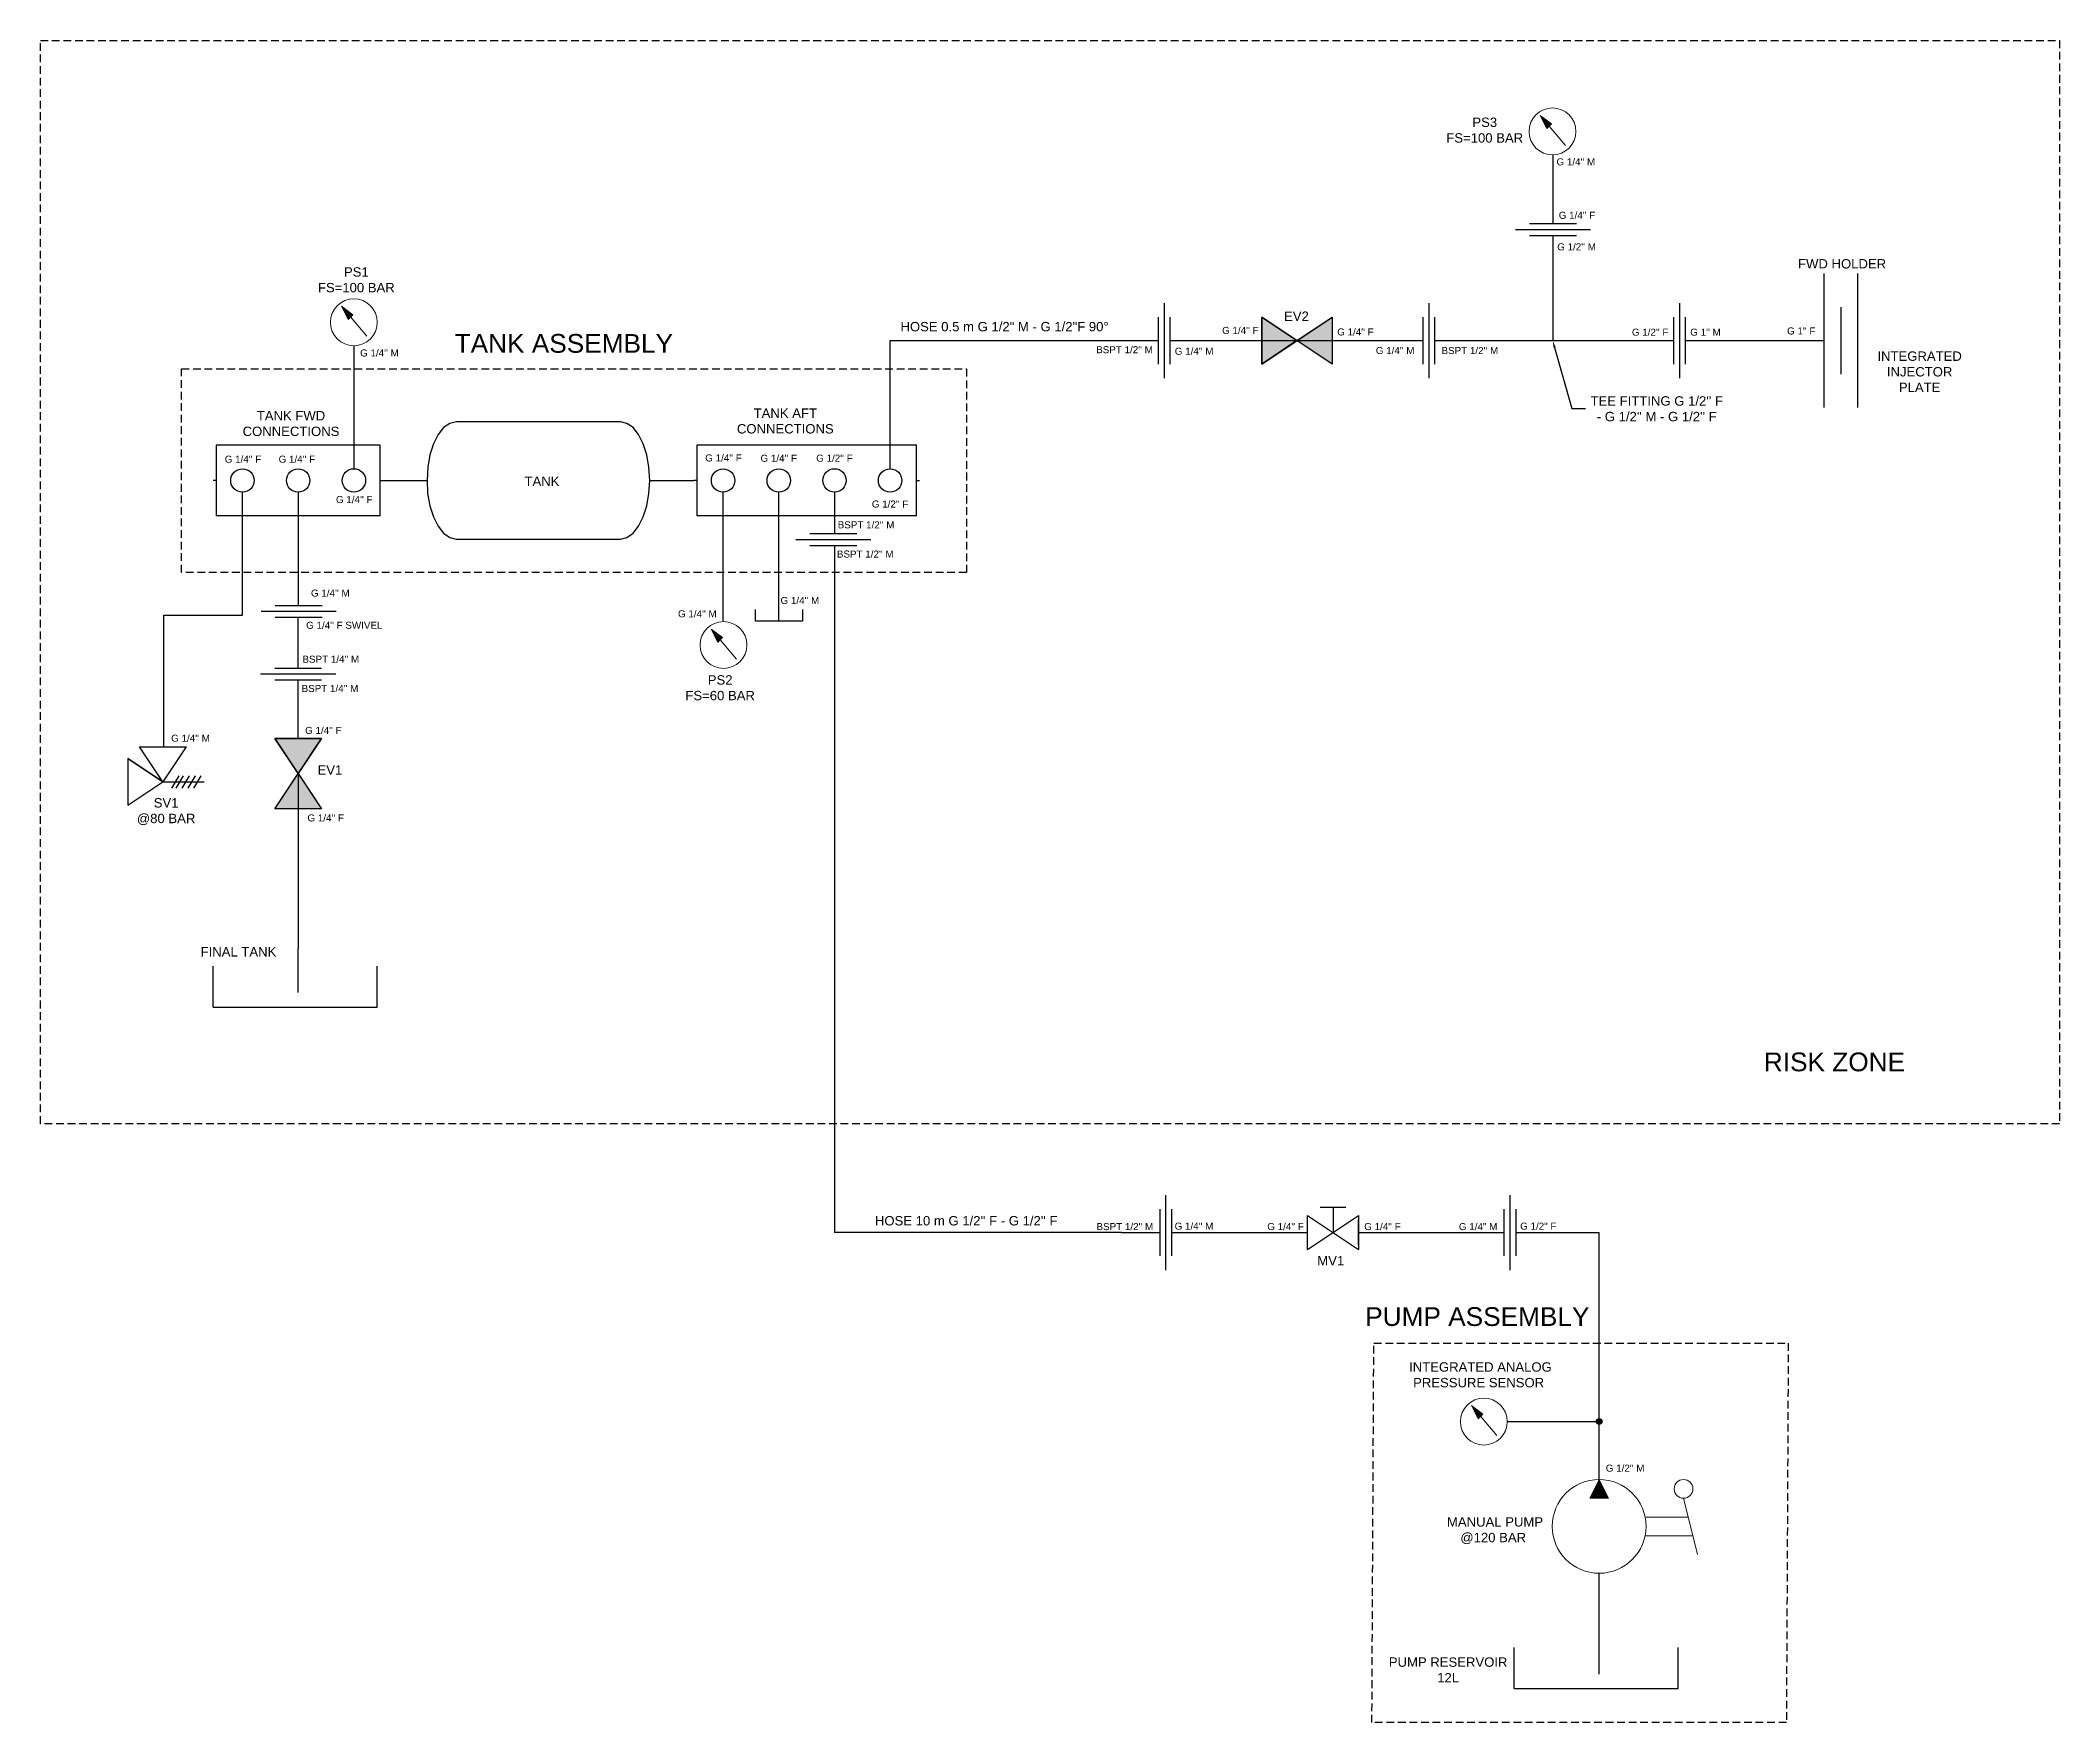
# Model space of a CAD drawing. Header units: inches. Extents: x 37.5 to 90, y -15.4 to 28.4.
import ezdxf
from ezdxf import colors
from ezdxf.entities.mleader import LeaderData, LeaderLine
from ezdxf.enums import TextEntityAlignment as Align
from ezdxf.math import Vec2, Vec3

# ---------------------------------------------------------------- set-up
doc = ezdxf.new("R2010")
doc.units = ezdxf.units.IN
doc.header["$MEASUREMENT"] = 0
doc.linetypes.add('TransientTextAxis', pattern=[0.3, 0.2, -0.1, 0, 0])
doc.layers.add('SYMS', color=7, linetype='Continuous')
doc.layers.add('WIRES', color=7, linetype='Continuous')
doc.styles.add('SIMPLEX', font='SIMPLEX')
doc.styles.add('WD', font='romans.shx')

# ---------------------------------------------------------------- blocks, each defined once
blk = doc.blocks.new('VTK1_TANK')
at = {"ltscale": 3.2258}
for p, q in [((0.117, 0.49), (0.068, 0.391)), ((0.174, 0.565), (0.117, 0.49)), ((0.242, 0.609), (0.174, 0.565)), ((0.312, 0.625), (0.242, 0.609)), ((2.062, 0.625), (0.312, 0.625)), ((2.13, 0.609), (2.062, 0.625)), ((2.198, 0.565), (2.13, 0.609)), ((2.255, 0.49), (2.198, 0.565)), ((0.068, -0.388), (0.117, -0.487)), ((0.117, -0.487), (0.174, -0.562)), ((0.174, -0.562), (0.242, -0.607)), ((0.242, -0.607), (0.31, -0.625)), ((0.312, -0.625), (2.062, -0.625)), ((2.062, -0.625), (2.13, -0.607)), ((2.13, -0.607), (2.198, -0.562)), ((2.198, -0.562), (2.255, -0.487))]:
    blk.add_line(p, q, dxfattribs=at)
at = {"ltscale": 25.4, "flags": 128}
blk.add_lwpolyline([(2.062, -0.625), (2.13, -0.607), (2.198, -0.562), (2.255, -0.487), (2.305, -0.388), (2.344, -0.271), (2.364, -0.138), (2.375, 0), (2.364, 0.141), (2.344, 0.273), (2.305, 0.391), (2.255, 0.49), (2.198, 0.565), (2.13, 0.609), (2.062, 0.625), (0.312, 0.625), (0.242, 0.609), (0.174, 0.565), (0.117, 0.49), (0.068, 0.391), (0.029, 0.273), (0.008, 0.141), (0, 0.003), (0.005, -0.138), (0.029, -0.271), (0.068, -0.388), (0.117, -0.487), (0.174, -0.562), (0.242, -0.607), (0.31, -0.625)], close=True, dxfattribs=at)
at = {"style": 'WD'}
for tag, p in [('INST', (1.203, 0.17)), ('LOC', (1.179, 0.008)), ('TAG1', (1.197, -0.201))]:
    blk.add_attdef(tag, text='', height=0.125, dxfattribs=at).set_placement(p, align=Align.CENTER)
blk.add_attdef('XREF', (2.406, 0.291), '', height=0.0625, rotation=0.0625, dxfattribs=at)
blk.add_attdef('TERM01', text='', height=0.0625, dxfattribs=at).set_placement((-0.03, 0.018), align=Align.RIGHT)
for tag, p, height in [('X4TERM01', (0, 0), 0.005), ('X1TERM02', (2.375, 0), 0.005), ('TERM02', (2.41, 0.021), 0.0625), ('RATING1', (2.442, -0.235), 0.125), ('DESC1', (2.442, -0.451), 0.125), ('DESC2', (2.442, -0.635), 0.125), ('DESC3', (2.442, -0.825), 0.125), ('WDTAGALT', (2.466, -1.015), 0.125)]:
    blk.add_attdef(tag, p, '', height=height, dxfattribs=at)
at = {"style": 'WD', "flags": 1}
for tag, p in [('WDTYPE', (1.088, 0.053)), ('FAMILY', (1.204, 0.105)), ('CAT', (1.201, 0.073)), ('MFG', (1.203, 0.038)), ('ASSYCODE', (1.231, 0.003))]:
    blk.add_attdef(tag, text='', height=0.01, dxfattribs=at).set_placement(p, align=Align.CENTER)
blk = doc.blocks.new('HTK1_RESERVOIR')
for p, q in [((0, -0.469), (0, 0)), ((-0.906, -0.625), (-0.906, -0.188)), ((0.844, -0.625), (0.844, -0.188)), ((-0.906, -0.625), (0.844, -0.625))]:
    blk.add_line(p, q)
at = {"style": 'WD', "width": 0.7}
for tag, p in [('INST', (-0.977, 0.156)), ('LOC', (-0.977, 0)), ('TAG1', (-0.977, -0.156))]:
    blk.add_attdef(tag, text='', height=0.125, dxfattribs=at).set_placement(p, align=Align.RIGHT)
at = {"style": 'WD'}
for tag, p, height, flags in [('X2TERM01', (0, 0), 0.005, 1), ('FAMILY', (-0.571, -0.563), 0.01, 9), ('WDBLKNAM', (-0.573, -0.68), 0.01, 9)]:
    blk.add_attdef(tag, p, '', height=height, dxfattribs=dict(at, flags=flags))
at = {"style": 'WD', "width": 0.7}
for tag, p, height in [('TERM01', (0.012, -0.062), 0.0625), ('RATING1', (0.938, -0.688), 0.125)]:
    blk.add_attdef(tag, p, '', height=height, dxfattribs=at)
at = {"style": 'WD'}
blk.add_attdef('XREF', text='', height=0.0625, dxfattribs=at).set_placement((-0.938, -0.688), align=Align.RIGHT)
at = {"linetype": 'Continuous', "style": 'WD', "flags": 9}
for tag, p in [('CAT', (-0.571, -0.594)), ('MFG', (-0.571, -0.625)), ('ASSYCODE', (-0.571, -0.656))]:
    blk.add_attdef(tag, p, '', height=0.01, dxfattribs=at)
at = {"flags": 1}
blk.add_attdef('WDTYPE', (-0.571, -0.75), '', height=0.01, dxfattribs=at)
at = {"style": 'WD', "width": 0.7}
for tag, p in [('DESC1', (-0.008, -0.844)), ('DESC2', (-0.008, -1)), ('DESC3', (-0.008, -1.188)), ('WDTAGALT', (-0.008, -1.344))]:
    blk.add_attdef(tag, text='', height=0.125, dxfattribs=at).set_placement(p, align=Align.CENTER)
blk = doc.blocks.new('HFI1_CAP')
at = {"ltscale": 3.2258, "flags": 128}
blk.add_lwpolyline([(-0.125, 0.25), (0, 0.25), (0, -0.25), (-0.125, -0.25)], dxfattribs=at)
at = {"style": 'WD'}
for tag, height, p in [('WDTAGALT', 0.125, (0.026, 0.382)), ('TERM01', 0.0625, (-0.024, 0.02))]:
    blk.add_attdef(tag, text='', height=height, dxfattribs=at).set_placement(p, align=Align.RIGHT)
for tag, p, height in [('RATING1', (-0.861, 0.114), 0.125), ('X4TERM01', (0, 0), 0.005), ('DESC1', (-0.907, -0.391), 0.125), ('DESC2', (-0.907, -0.575), 0.125), ('DESC3', (-0.907, -0.764), 0.125)]:
    blk.add_attdef(tag, p, '', height=height, dxfattribs=at)
blk.add_attdef('XREF', text='', height=0.0625, rotation=0.0625, dxfattribs=at).set_placement((0.222, 0.241), align=Align.TOP_CENTER)
at = {"style": 'WD', "flags": 1}
for tag, height, p in [('WDTYPE', 0.01, (0.131, 0.085)), ('FAMILY', 0.01, (0.045, -0.139)), ('CAT', 0.01, (0.045, -0.184)), ('MFG', 0.01, (0.047, -0.215)), ('INST', 0.125, (0.146, -0.453)), ('ASSYCODE', 0.01, (0.075, -0.244)), ('LOC', 0.125, (0.122, -0.614)), ('TAG1', 0.125, (0.14, -0.823))]:
    blk.add_attdef(tag, text='', height=height, dxfattribs=at).set_placement(p, align=Align.CENTER)
blk = doc.blocks.new('HMN1_MANIFOLD_3P')
for p, q in [((1.75, 0.375), (0, 0.375)), ((0, 0.375), (0, -0.375)), ((1.75, -0.375), (1.75, 0.375)), ((0, 0), (-0.031, 0)), ((1.75, 0), (1.781, 0)), ((1.75, -0.375), (0, -0.375))]:
    blk.add_line(p, q)
for centre in [(0.281, 0), (0.875, 0), (1.469, 0.001)]:
    blk.add_circle(centre, 0.125)
at = {"style": 'WD', "width": 0.7}
for tag, height, p in [('INST', 0.125, (-0.062, 0.781)), ('LOC', 0.125, (-0.062, 0.625)), ('TAG1', 0.125, (-0.062, 0.469)), ('TERM01', 0.0625, (-0.062, 0.062)), ('RATING1', 0.125, (-0.062, -0.594)), ('DESC1', 0.125, (-0.064, -0.747)), ('DESC2', 0.125, (-0.064, -0.904)), ('DESC3', 0.125, (-0.064, -1.06)), ('WDTAGALT', 0.125, (-0.064, -1.216))]:
    blk.add_attdef(tag, text='', height=height, dxfattribs=at).set_placement(p, align=Align.RIGHT)
at = {"style": 'WD', "flags": 1}
for tag, p in [('X4TERM01', (-0.031, 0)), ('X2TERM03', (0.281, 0.125)), ('X2TERM05', (0.875, 0.125)), ('X2TERM07', (1.469, 0.125)), ('X1TERM08', (1.781, 0)), ('X8TERM02', (0.281, -0.125)), ('X8TERM04', (0.875, -0.125)), ('X8TERM06', (1.469, -0.123))]:
    blk.add_attdef(tag, p, '', height=0.005, rotation=90, dxfattribs=at)
at = {"style": 'WD'}
for tag, p, flags in [('WDTYPE', (0.062, 0.062), 1), ('WDBLKNAM', (1.611, -0.469), 9), ('FAMILY', (1.612, -0.5), 9)]:
    blk.add_attdef(tag, p, '', height=0.01, dxfattribs=dict(at, flags=flags))
at = {"style": 'WD', "width": 0.7}
blk.add_attdef('TERM08', (1.812, 0.062), '', height=0.0625, dxfattribs=at)
at = {"style": 'WD'}
blk.add_attdef('XREF', (1.812, -0.25), '', height=0.0625, dxfattribs=at)
at = {"linetype": 'Continuous', "style": 'WD', "flags": 9}
for tag, p in [('MFG', (1.625, -0.531)), ('CAT', (1.625, -0.562)), ('ASSYCODE', (1.65, -0.594))]:
    blk.add_attdef(tag, text='', height=0.01, dxfattribs=at).set_placement(p, align=Align.CENTER)
blk = doc.blocks.new('VMT1_PRESSURE_GAUGE')
blk.add_hatch(color=7).paths.add_polyline_path([(-0.13, 0.17), (-0.06, 0.03), (-0.01, 0.08)])
at = {"color": 7, "linetype": 'Continuous', "lineweight": 0, "ltscale": 645.15999}
for p, q in [((-0.13, 0.17), (0.14, -0.15)), ((-0.13, 0.17), (-0.06, 0.03)), ((-0.13, 0.17), (-0.01, 0.08)), ((-0.06, 0.03), (-0.01, 0.08))]:
    blk.add_line(p, q, dxfattribs=at)
at = {"color": 255, "linetype": 'Continuous', "lineweight": 0, "ltscale": 25.4, "flags": 128}
blk.add_lwpolyline([(-0.13, 0.17), (-0.06, 0.03), (-0.01, 0.08)], close=True, dxfattribs=at)
at = {"color": 7, "linetype": 'Continuous', "lineweight": 0, "ltscale": 645.15999}
blk.add_circle((0, 0), 0.25, dxfattribs=at)
at = {"style": 'WD', "width": 0.7}
for tag, p in [('DESC1', (-0.287, 0.187)), ('DESC2', (-0.287, 0.062)), ('DESC3', (-0.287, -0.063)), ('WDTAGALT', (-0.287, -0.188))]:
    blk.add_attdef(tag, text='', height=0.0938, dxfattribs=at).set_placement(p, align=Align.RIGHT)
at = {"style": 'WD'}
for tag, p, height, flags in [('X2TERM01', (0, 0.25), 0.005, 1), ('WDBLKNAM', (-0.095, -0.219), 0.01, 9), ('FAMILY', (-0.094, -0.094), 0.01, 9), ('X8TERM02', (0, -0.25), 0.005, 1)]:
    blk.add_attdef(tag, p, '', height=height, dxfattribs=dict(at, flags=flags))
at = {"style": 'WD', "width": 0.7}
for tag, p, height in [('TERM01', (0.031, 0.281), 0.0625), ('INST', (0.275, 0.156), 0.0938), ('TAG1', (0.275, -0.094), 0.0938), ('LOC', (0.275, 0.031), 0.0938), ('RATING1', (0.219, -0.25), 0.0938), ('TERM02', (0.031, -0.344), 0.0625)]:
    blk.add_attdef(tag, p, '', height=height, dxfattribs=at)
at = {"flags": 1}
blk.add_attdef('WDTYPE', (0.094, 0.062), '', height=0.01, dxfattribs=at)
at = {"linetype": 'Continuous', "style": 'WD', "flags": 9}
for tag, p in [('ASSYCODE', (-0.094, -0.188)), ('CAT', (-0.094, -0.125)), ('MFG', (-0.094, -0.156))]:
    blk.add_attdef(tag, p, '', height=0.01, dxfattribs=at)
at = {"style": 'WD'}
blk.add_attdef('XREF', text='', height=0.0625, dxfattribs=at).set_placement((-0.25, -0.281), align=Align.RIGHT)
blk = doc.blocks.new('VGVA1_GATE_VALVE_CLOS')
h = blk.add_hatch(color=256)
h.paths.add_polyline_path([(0, 0), (0.25, 0.375), (-0.25, 0.375)])
h.paths.add_polyline_path([(-0.25, -0.375), (0.25, -0.375), (0, 0)])
h.paths.add_polyline_path([(-0.001, -0.001), (0.039, -0.001), (0.039, 0.006), (-0.001, 0.006)], flags=9)
h.paths.add_polyline_path([(0.062, -0.004), (0.439, -0.004), (0.439, 0.09), (0.062, 0.09)], flags=9)
h.paths.add_polyline_path([(-0.001, 0.374), (0.039, 0.374), (0.039, 0.381), (-0.001, 0.381)], flags=9)
h.paths.add_polyline_path([(-0.001, -0.376), (0.037, -0.376), (0.037, -0.369), (-0.001, -0.369)], flags=9)
at = {"ltscale": 3.2258}
for p, q in [((-0.25, 0.375), (0.25, -0.375)), ((-0.25, -0.375), (0.25, 0.375)), ((0.25, 0.375), (-0.25, 0.375)), ((0.25, -0.375), (-0.25, -0.375))]:
    blk.add_line(p, q, dxfattribs=at)
at = {"ltscale": 25.4, "flags": 128}
for points in [[(0.25, 0.375), (0, 0), (-0.25, 0.375)], [(-0.25, -0.375), (0, 0), (0.25, -0.375)]]:
    blk.add_lwpolyline(points, close=True, dxfattribs=at)
at = {"style": 'WD'}
for tag, p, height in [('TERM03', (0.02, 0.388), 0.0625), ('X2TERM03', (0, 0.375), 0.005), ('X1TERM02', (0, 0), 0.005), ('TERM02', (0.075, 0.012), 0.0625), ('RATING1', (0.274, -0.186), 0.125), ('X8TERM01', (0, -0.375), 0.005), ('TERM01', (0.029, -0.455), 0.0625), ('DESC1', (0.274, -0.403), 0.125), ('DESC2', (0.274, -0.586), 0.125), ('WDTAGALT', (0.274, -0.944), 0.125), ('DESC3', (0.274, -0.776), 0.125)]:
    blk.add_attdef(tag, p, '', height=height, dxfattribs=at)
at = {"style": 'WD', "flags": 1}
for tag, p in [('INST', (-0.294, 0.207)), ('LOC', (-0.294, 0.031)), ('TAG1', (-0.294, -0.159))]:
    blk.add_attdef(tag, text='', height=0.125, dxfattribs=at).set_placement(p, align=Align.RIGHT)
at = {"style": 'WD'}
blk.add_attdef('XREF', text='', height=0.0625, rotation=0.0625, dxfattribs=at).set_placement((0.362, 0.365), align=Align.TOP_CENTER)
at = {"style": 'WD', "flags": 1}
for tag, p in [('FAMILY', (-0.378, -0.346)), ('WDTYPE', (-0.37, -0.287)), ('CAT', (-0.378, -0.391)), ('MFG', (-0.376, -0.422)), ('ASSYCODE', (-0.348, -0.451))]:
    blk.add_attdef(tag, text='', height=0.01, dxfattribs=at).set_placement(p, align=Align.CENTER)
blk = doc.blocks.new('HMN1_MANIFOLD_4P')
for p, q in [((2.344, 0.375), (0, 0.375)), ((0, 0.375), (0, -0.375)), ((2.344, -0.375), (2.344, 0.375)), ((0, 0), (-0.031, 0)), ((2.344, 0), (2.375, 0)), ((2.344, -0.375), (0, -0.375))]:
    blk.add_line(p, q)
for centre in [(0.281, 0), (0.875, 0), (1.469, 0.001), (2.062, 0)]:
    blk.add_circle(centre, 0.125)
at = {"style": 'WD', "width": 0.7}
for tag, height, p in [('INST', 0.125, (-0.062, 0.781)), ('LOC', 0.125, (-0.062, 0.625)), ('TAG1', 0.125, (-0.062, 0.469)), ('TERM01', 0.0625, (-0.062, 0.062)), ('RATING1', 0.125, (-0.062, -0.594)), ('DESC1', 0.125, (-0.064, -0.747)), ('DESC2', 0.125, (-0.064, -0.904)), ('DESC3', 0.125, (-0.064, -1.06)), ('WDTAGALT', 0.125, (-0.064, -1.216))]:
    blk.add_attdef(tag, text='', height=height, dxfattribs=at).set_placement(p, align=Align.RIGHT)
at = {"style": 'WD', "flags": 1}
for tag, p in [('X4TERM01', (-0.031, 0)), ('X2TERM03', (0.281, 0.125)), ('X2TERM05', (0.875, 0.125)), ('X2TERM07', (1.469, 0.125)), ('X2TERM09', (2.062, 0.125)), ('X1TERM10', (2.375, 0)), ('X8TERM02', (0.281, -0.125)), ('X8TERM04', (0.875, -0.125)), ('X8TERM06', (1.469, -0.123)), ('X8TERM08', (2.062, -0.125))]:
    blk.add_attdef(tag, p, '', height=0.005, rotation=90, dxfattribs=at)
at = {"style": 'WD'}
for tag, p, flags in [('WDTYPE', (0.062, 0.062), 1), ('WDBLKNAM', (2.249, -0.406), 9), ('FAMILY', (2.25, -0.438), 9)]:
    blk.add_attdef(tag, p, '', height=0.01, dxfattribs=dict(at, flags=flags))
at = {"style": 'WD', "width": 0.7}
blk.add_attdef('TERM10', (2.406, 0.062), '', height=0.0625, dxfattribs=at)
at = {"style": 'WD'}
blk.add_attdef('XREF', (2.406, -0.281), '', height=0.0625, dxfattribs=at)
at = {"linetype": 'Continuous', "style": 'WD', "flags": 9}
for tag, p in [('MFG', (2.263, -0.469)), ('CAT', (2.263, -0.5)), ('ASSYCODE', (2.288, -0.531))]:
    blk.add_attdef(tag, text='', height=0.01, dxfattribs=at).set_placement(p, align=Align.CENTER)
blk = doc.blocks.new('VFI1_UNION')
at = {"ltscale": 3.2258}
for p, q in [((-0.4, -0.063), (0.4, -0.063)), ((-0.25, 0), (0.25, 0)), ((-0.25, -0.125), (0.25, -0.125))]:
    blk.add_line(p, q, dxfattribs=at)
at = {"style": 'WD'}
blk.add_attdef('WDTAGALT', text='', height=0.125, dxfattribs=at).set_placement((-0.035, 0.116), align=Align.RIGHT)
for tag, p, height in [('RATING1', (0.136, 0.123), 0.125), ('X2TERM02', (0, 0), 0.005), ('TERM02', (0.008, 0.013), 0.0625), ('DESC1', (-0.937, -0.297), 0.125), ('X8TERM01', (0, -0.125), 0.005), ('TERM01', (0.017, -0.206), 0.0625), ('DESC2', (-0.937, -0.481), 0.125), ('DESC3', (-0.937, -0.671), 0.125)]:
    blk.add_attdef(tag, p, '', height=height, dxfattribs=at)
at = {"style": 'WD', "flags": 1}
for tag, height, p in [('WDTYPE', 0.01, (0.506, -0.167)), ('FAMILY', 0.01, (0.614, -0.146)), ('CAT', 0.01, (0.614, -0.19)), ('MFG', 0.01, (0.615, -0.222)), ('LOC', 0.125, (0.054, -0.545)), ('INST', 0.125, (0.078, -0.384)), ('ASSYCODE', 0.01, (0.643, -0.251)), ('TAG1', 0.125, (0.072, -0.755))]:
    blk.add_attdef(tag, text='', height=height, dxfattribs=at).set_placement(p, align=Align.CENTER)
at = {"style": 'WD'}
blk.add_attdef('XREF', text='', height=0.0625, rotation=0.0625, dxfattribs=at).set_placement((0.597, -0.011), align=Align.TOP_CENTER)
blk = doc.blocks.new('HGVA1_PRESS_RELIEF_VAL2')
at = {"ltscale": 3.2258}
for p, q in [((0, 0), (0, 0.442)), ((0.065, 0.404), (-0.067, 0.326)), ((0.065, 0.344), (-0.067, 0.265)), ((0.065, 0.281), (-0.067, 0.202)), ((0.065, 0.218), (-0.067, 0.139)), ((0.375, -0.25), (0.375, 0.25)), ((0.065, 0.17), (-0.067, 0.091)), ((0.25, -0.375), (0, 0)), ((-0.25, -0.375), (0, 0)), ((0.25, -0.375), (-0.25, -0.375))]:
    blk.add_line(p, q, dxfattribs=at)
at = {"ltscale": 25.4, "flags": 128}
for points in [[(0.375, 0.25), (0, 0), (0.375, -0.25)], [(0, 0), (0.25, -0.375), (-0.25, -0.375)]]:
    blk.add_lwpolyline(points, close=True, dxfattribs=at)
at = {"style": 'WD', "flags": 1}
for tag, p in [('INST', (-0.263, 0.497)), ('LOC', (-0.263, 0.314)), ('TAG1', (-0.262, 0.13))]:
    blk.add_attdef(tag, text='', height=0.125, dxfattribs=at).set_placement(p, align=Align.RIGHT)
at = {"style": 'WD'}
blk.add_attdef('XREF', text='', height=0.0625, rotation=0.0625, dxfattribs=at).set_placement((0.539, 0.301), align=Align.TOP_CENTER)
for tag, p, height in [('X1TERM02', (0.375, 0), 0.005), ('TERM02', (0.409, 0.03), 0.0625), ('RATING1', (0.403, -0.154), 0.125), ('DESC1', (0.403, -0.34), 0.125), ('X8TERM01', (0, -0.375), 0.005), ('TERM01', (0.029, -0.455), 0.0625), ('DESC2', (0.403, -0.524), 0.125), ('DESC3', (0.403, -0.714), 0.125), ('WDTAGALT', (0.403, -0.887), 0.125)]:
    blk.add_attdef(tag, p, '', height=height, dxfattribs=at)
at = {"style": 'WD', "flags": 1}
for tag, p in [('WDTYPE', (-0.321, -0.173)), ('FAMILY', (-0.328, -0.232)), ('CAT', (-0.328, -0.276)), ('MFG', (-0.326, -0.308)), ('ASSYCODE', (-0.298, -0.337))]:
    blk.add_attdef(tag, text='', height=0.01, dxfattribs=at).set_placement(p, align=Align.CENTER)
blk = doc.blocks.new('VPM1_LVR_UNI_DIR')
blk.add_hatch(color=7).paths.add_polyline_path([(-0.1, 0.3), (0, 0.5), (0.1, 0.3)])
at = {"color": 7, "linetype": 'Continuous', "lineweight": 0, "ltscale": 645.15999}
for p, q in [((-0.1, 0.3), (0, 0.5)), ((0, 0.5), (0.1, 0.3)), ((-0.1, 0.3), (0.1, 0.3)), ((0.9, 0.3), (1.05, -0.3)), ((0.5, 0.1), (0.95, 0.1)), ((0.49, -0.1), (1, -0.1))]:
    blk.add_line(p, q, dxfattribs=at)
at = {"color": 255, "linetype": 'Continuous', "lineweight": 0, "ltscale": 25.4, "flags": 128}
blk.add_lwpolyline([(-0.1, 0.3), (0, 0.5), (0.1, 0.3)], close=True, dxfattribs=at)
at = {"color": 7, "linetype": 'Continuous', "lineweight": 0, "ltscale": 645.15999}
for centre, radius in [((0, 0), 0.5), ((0.9, 0.4), 0.1)]:
    blk.add_circle(centre, radius, dxfattribs=at)
at = {"style": 'WD', "width": 0.7}
for tag, p, height in [('DESC1', (1.021, 0.625), 0.125), ('TERM01', (0.031, 0.531), 0.0625), ('DESC2', (1.021, 0.469), 0.125), ('DESC3', (1.021, 0.313), 0.125), ('WDTAGALT', (1.021, 0.156), 0.125), ('RATING1', (1.094, -0.25), 0.125), ('TERM02', (0.031, -0.594), 0.0625)]:
    blk.add_attdef(tag, p, '', height=height, dxfattribs=at)
for tag, p in [('INST', (-0.542, 0.469)), ('LOC', (-0.542, 0.313)), ('TAG1', (-0.542, 0.156))]:
    blk.add_attdef(tag, text='', height=0.125, dxfattribs=at).set_placement(p, align=Align.RIGHT)
at = {"style": 'WD'}
for tag, p, height, flags in [('X2TERM01', (0, 0.5), 0.005, 1), ('FAMILY', (-0.042, 0.094), 0.01, 9), ('WDBLKNAM', (-0.043, -0.034), 0.01, 9), ('X8TERM02', (0, -0.5), 0.005, 1)]:
    blk.add_attdef(tag, p, '', height=height, dxfattribs=dict(at, flags=flags))
at = {"linetype": 'Continuous', "style": 'WD', "flags": 9}
for tag, p in [('ASSYCODE', (-0.042, 0)), ('CAT', (-0.042, 0.063)), ('MFG', (-0.042, 0.031))]:
    blk.add_attdef(tag, p, '', height=0.01, dxfattribs=at)
blk.add_attdef('XREF', text='', height=0.0625).set_placement((-0.542, -0.25), align=Align.RIGHT)
at = {"flags": 1}
blk.add_attdef('WDTYPE', (-0.042, -0.094), '', height=0.01, dxfattribs=at)
blk = doc.blocks.new('HMT1_PRESSURE_GAUGE')
blk.add_hatch(color=7).paths.add_polyline_path([(-0.13, 0.17), (-0.06, 0.03), (-0.01, 0.08)])
at = {"color": 7, "linetype": 'Continuous', "lineweight": 0, "ltscale": 645.15999}
for p, q in [((-0.13, 0.17), (0.14, -0.15)), ((-0.13, 0.17), (-0.06, 0.03)), ((-0.13, 0.17), (-0.01, 0.08)), ((-0.06, 0.03), (-0.01, 0.08))]:
    blk.add_line(p, q, dxfattribs=at)
at = {"color": 255, "linetype": 'Continuous', "lineweight": 0, "ltscale": 25.4, "flags": 128}
blk.add_lwpolyline([(-0.13, 0.17), (-0.06, 0.03), (-0.01, 0.08)], close=True, dxfattribs=at)
at = {"color": 7, "linetype": 'Continuous', "lineweight": 0, "ltscale": 645.15999}
blk.add_circle((0, 0), 0.25, dxfattribs=at)
at = {"style": 'WD', "width": 0.7}
for tag, p in [('INST', (-0.01, 0.531)), ('LOC', (-0.01, 0.406)), ('TAG1', (-0.01, 0.281)), ('DESC1', (0.021, -0.375)), ('DESC2', (0.021, -0.5)), ('DESC3', (0.021, -0.625)), ('WDTAGALT', (0.021, -0.75))]:
    blk.add_attdef(tag, text='', height=0.0938, dxfattribs=at).set_placement(p, align=Align.CENTER)
blk.add_attdef('TERM01', text='', height=0.0625, dxfattribs=at).set_placement((-0.281, 0.031), align=Align.RIGHT)
at = {"style": 'WD'}
for tag, p, height, flags in [('X4TERM01', (-0.25, 0), 0.005, 1), ('X1TERM02', (0.25, 0), 0.005, 1), ('WDBLKNAM', (-0.052, -0.187), 0.01, 9), ('FAMILY', (-0.052, -0.062), 0.01, 9)]:
    blk.add_attdef(tag, p, '', height=height, dxfattribs=dict(at, flags=flags))
at = {"flags": 1}
blk.add_attdef('WDTYPE', (0.094, 0.094), '', height=0.01, dxfattribs=at)
at = {"style": 'WD', "width": 0.7}
for tag, p, height in [('TERM02', (0.281, 0.031), 0.0625), ('RATING1', (0.281, -0.187), 0.0938)]:
    blk.add_attdef(tag, p, '', height=height, dxfattribs=at)
at = {"style": 'WD'}
blk.add_attdef('XREF', text='', height=0.0625, dxfattribs=at).set_placement((-0.281, -0.156), align=Align.RIGHT)
at = {"linetype": 'Continuous', "style": 'WD', "flags": 9}
for tag, p in [('ASSYCODE', (-0.052, -0.156)), ('CAT', (-0.052, -0.094)), ('MFG', (-0.052, -0.125))]:
    blk.add_attdef(tag, p, '', height=0.01, dxfattribs=at)
blk = doc.blocks.new('WDDOT')
for radius in [0.03, 0.0187, 0.00929]:
    blk.add_circle((0, 0), radius)
blk = doc.blocks.new('HFL1_FLANGE_PLATE')
at = {"ltscale": 3.2258}
for p, q in [((0, 0.25), (0, -0.25)), ((0.125, 0.25), (0.125, -0.25)), ((0.0625, 0.125), (0.0625, -0.125))]:
    blk.add_line(p, q, dxfattribs=at)
at = {"style": 'WD', "width": 0.7}
for tag, p in [('INST', (0.0667, 0.6228)), ('LOC', (0.0491, 0.4612)), ('TAG1', (0.0625, 0.2993))]:
    blk.add_attdef(tag, text='', height=0.125, dxfattribs=at).set_placement(p, align=Align.CENTER)
blk.add_attdef('XREF', text='', height=0.0625, rotation=0.0625, dxfattribs=at).set_placement((0.2591, 0.2723), align=Align.TOP_CENTER)
blk.add_attdef('TERM01', text='', height=0.0625, dxfattribs=at).set_placement((-0.0242, 0.0184), align=Align.RIGHT)
for tag, p, height in [('TERM02', (0.1472, 0.0184), 0.0625), ('X4TERM01', (0, 0), 0.005), ('X1TERM02', (0.125, 0), 0.005), ('RATING1', (0.1548, -0.1515), 0.125), ('DESC1', (0.1479, -0.3104), 0.125), ('DESC2', (0.1548, -0.4877), 0.125), ('DESC3', (0.1548, -0.656), 0.125), ('WDTAGALT', (0.1548, -0.8318), 0.125)]:
    blk.add_attdef(tag, p, '', height=height, dxfattribs=at)
at = {"style": 'WD', "width": 0.7, "flags": 1}
for tag, p in [('WDTYPE', (-0.0594, -0.1109)), ('CAT', (-0.0698, -0.1944)), ('MFG', (-0.0686, -0.2209)), ('FAMILY', (-0.0616, -0.164)), ('ASSYCODE', (-0.0489, -0.2474))]:
    blk.add_attdef(tag, text='', height=0.01, dxfattribs=at).set_placement(p, align=Align.CENTER)
blk = doc.blocks.new('VGVA1_SCREW_DOWN_VALVE')
for p, q in [((0.25, -0.375), (-0.25, 0.375)), ((-0.25, -0.375), (0.25, 0.375)), ((-0.25, 0.375), (0.25, 0.375)), ((0.187, 0.375), (-0.188, 0.375)), ((-0.375, -0.188), (-0.375, 0.187)), ((-0.375, 0), (0, 0)), ((0.25, -0.375), (-0.25, -0.375)), ((0.187, -0.375), (-0.188, -0.375))]:
    blk.add_line(p, q)
at = {"style": 'WD'}
for tag, p, height in [('X2TERM02', (0, 0.375), 0.005), ('TERM02', (0.009, 0.388), 0.0625), ('RATING1', (0.272, -0.134), 0.125), ('DESC1', (0.272, -0.35), 0.125), ('X8TERM01', (0, -0.375), 0.005), ('TERM01', (0.026, -0.447), 0.0625), ('DESC2', (0.272, -0.534), 0.125), ('WDTAGALT', (0.272, -0.9), 0.125), ('DESC3', (0.272, -0.724), 0.125)]:
    blk.add_attdef(tag, p, '', height=height, dxfattribs=at)
blk.add_attdef('XREF', text='', height=0.0625, rotation=0.0625, dxfattribs=at).set_placement((0.4, 0.326), align=Align.TOP_CENTER)
at = {"style": 'WD', "width": 0.7, "flags": 1}
blk.add_attdef('TAG1', text='', height=0.125, dxfattribs=at).set_placement((-0.476, 0.108), align=Align.RIGHT)
at = {"style": 'WD', "width": 0.7}
for tag, p in [('INST', (-0.476, -0.068)), ('LOC', (-0.476, -0.235))]:
    blk.add_attdef(tag, text='', height=0.125, dxfattribs=at).set_placement(p, align=Align.RIGHT)
at = {"style": 'WD', "flags": 1}
for tag, p in [('WDTYPE', (-0.168, -0.021)), ('FAMILY', (-0.158, -0.04)), ('CAT', (-0.158, -0.085)), ('MFG', (-0.157, -0.116)), ('ASSYCODE', (-0.129, -0.145))]:
    blk.add_attdef(tag, text='', height=0.01, dxfattribs=at).set_placement(p, align=Align.CENTER)

msp = doc.modelspace()

# ---------------------------------------------------------------- linework, layer by layer
for p, q in [((76.843, 23.627), (76.843, 25.414)), ((76.843, 20.586), (76.843, 23.322)), ((59.605, 20.586), (66.582, 20.586)), ((66.887, 20.586), (73.465, 20.586)), ((73.769, 20.586), (79.986, 20.586)), ((80.291, 20.586), (83.888, 20.586)), ((44.21, 9.326), (44.21, 4.776)), ((65.624, -2.612), (58.157, -2.607))]:
    msp.add_line(p, q)
at = {"color": 240, "linetype": 'TransientTextAxis', "true_color": 0xed1f24}
msp.add_lwpolyline([(37.507, 28.392), (90.016, 28.392), (90.016, 0.221), (37.507, 0.221)], close=True, dxfattribs=at)
at = {"color": 30, "linetype": 'TransientTextAxis', "true_color": 0xf8991e}
for points in [[(41.176, 19.851), (61.589, 19.851), (61.589, 14.556), (41.176, 14.556)], [(72.182, -5.483), (82.96, -5.483), (82.911, -15.353), (72.133, -15.353)]]:
    msp.add_lwpolyline(points, close=True, dxfattribs=at)
at = {"layer": 'WIRES'}
for p, q in [((59.605, 18.388), (59.605, 20.586)), ((45.658, 20.453), (45.658, 17.252)), ((59.605, 17.252), (59.605, 18.388)), ((46.42, 16.947), (47.563, 16.947)), ((53.355, 16.947), (54.499, 16.947)), ((42.762, 13.442), (42.762, 16.643)), ((44.223, 13.7), (44.223, 16.643)), ((55.261, 14.97), (55.261, 16.643)), ((56.711, 13.289), (56.711, 16.643)), ((58.157, 16.645), (58.157, 15.565)), ((58.157, 15.261), (58.157, -2.607)), ((55.263, 13.296), (55.263, 14.97)), ((40.718, 13.442), (42.762, 13.442)), ((40.718, 10.014), (40.718, 13.442)), ((44.213, 12.07), (44.213, 13.395)), ((44.21, 10.24), (44.21, 11.766)), ((65.624, -2.612), (66.623, -2.612)), ((66.928, -2.612), (70.462, -2.612)), ((71.118, -2.612), (71.127, -2.612)), ((71.784, -2.612), (75.576, -2.612)), ((75.881, -2.612), (78.042, -2.612)), ((78.042, -9.03), (78.042, -2.612)), ((75.652, -7.525), (78.042, -7.525)), ((78.042, -12.945), (78.042, -11.469))]:
    msp.add_line(p, q, dxfattribs=at)

# ---------------------------------------------------------------- block references
at = {"xscale": -2.438902001164822, "yscale": 2.438902001164822, "zscale": 2.438902001164822, "rotation": 270}
msp.add_blockref('HGVA1_PRESS_RELIEF_VAL2', (40.691, 9.11), dxfattribs=at)
at = {"layer": 'SYMS'}
for name, p, xscale, yscale, zscale in [('VMT1_PRESSURE_GAUGE', (76.829, 26.024), 2.438902001164822, 2.438902001164822, 2.438902001164822), ('VFI1_UNION', (76.843, 23.627), 2.438902001164822, 2.438902001164822, 2.438902001164822), ('HFL1_FLANGE_PLATE', (83.888, 20.586), 6.96682944641361, 6.96682944641361, 6.96682944641361), ('VMT1_PRESSURE_GAUGE', (45.658, 21.062), 2.438902001164822, 2.438902001164822, 2.438902001164822), ('VTK1_TANK', (47.563, 16.947), 2.438902001164822, 2.438902001164822, 2.438902001164822), ('HMN1_MANIFOLD_3P', (42.076, 16.947), 2.438902001164822, 2.438902001164822, 2.438902001164822), ('HMN1_MANIFOLD_4P', (54.575, 16.947), 2.438902001164822, 2.438902001164822, 2.438902001164822), ('VFI1_UNION', (58.13, 15.565), 2.438902001164822, 2.438902001164822, 2.438902001164822), ('VFI1_UNION', (44.223, 13.7), 2.438902001164822, 2.438902001164822, 2.438902001164822), ('VMT1_PRESSURE_GAUGE', (55.271, 12.669), 2.438902001164822, 2.438902001164822, 2.438902001164822), ('VFI1_UNION', (44.21, 12.07), 2.438902001164822, 2.438902001164822, 2.438902001164822), ('VGVA1_GATE_VALVE_CLOS', (44.21, 9.326), 2.438902001164822, 2.438902001164822, 2.438902001164822), ('HTK1_RESERVOIR', (44.21, 4.776), 2.438902001164822, 2.438902001164822, 2.438902001164822), ('HMT1_PRESSURE_GAUGE', (75.043, -7.525), 2.438902001164822, 2.438902001164822, 2.438902001164822), ('WDDOT', (78.042, -7.525), 2.438902001164822, 2.438902001164822, 2.438902001164822), ('VPM1_LVR_UNI_DIR', (78.042, -10.25), 2.438902001164822, 2.438902001164822, 2.438902001164822), ('HTK1_RESERVOIR', (78.042, -12.945), 2.438902001164822, 2.438902001164822, 2.438902001164822)]:
    msp.add_blockref(name, p, dxfattribs=dict(at, xscale=xscale, yscale=yscale, zscale=zscale))
for name, p, xscale, yscale, zscale, rotation in [('VFI1_UNION', (66.582, 20.586), 2.438902001164822, 2.438902001164822, 2.438902001164822, 90), ('VGVA1_GATE_VALVE_CLOS', (70.181, 20.586), 2.438902001164822, 2.438902001164822, 2.438902001164822, 90), ('VFI1_UNION', (73.465, 20.586), 2.438902001164822, 2.438902001164822, 2.438902001164822, 90), ('VFI1_UNION', (79.986, 20.586), 2.438902001164822, 2.438902001164822, 2.438902001164822, 90), ('HFI1_CAP', (56.712, 13.289), 2.438902001164822, 2.438902001164822, 2.438902001164822, 270), ('VFI1_UNION', (66.623, -2.609), 2.438902001164822, 2.438902001164822, 2.438902001164822, 90), ('VGVA1_SCREW_DOWN_VALVE', (71.123, -2.609), 1.763562869648922, 1.763562869648922, 1.763562869648922, 270), ('VFI1_UNION', (75.576, -2.609), 2.438902001164822, 2.438902001164822, 2.438902001164822, 90)]:
    msp.add_blockref(name, p, dxfattribs=dict(at, xscale=xscale, yscale=yscale, zscale=zscale, rotation=rotation))

# ---------------------------------------------------------------- texts
at = {"color": 1, "attachment_point": 5, "style": 'SIMPLEX'}
for s, width, heights, insert, char_height in [('{\\fArial|b0|i0|c0|p34;\\C152;\\c12285479;PS3\\PFS=100 BAR}', 3.62001, [0], (75.067, 26.057), 0.24389), ("\\A1;{\\fArial|b0|i0|c0|p34;\\C85;\\c4766296;G 1/4'' M}", 1.24657, [0], (77.436, 25.232), 0.18292), ("\\A1;{\\fArial|b0|i0|c0|p34;\\C85;\\c4766296;G 1/4\\H1x;'' F}", 1.24657, [0], (77.466, 23.842), 0.18292), ("\\A1;{\\fArial|b0|i0|c0|p34;\\C85;\\c4766296;G 1/2'' M}", 1.24657, [0], (77.455, 23.023), 0.18292), ('\\A1;{\\fArial|b0|i0|c0|p34;\\C152;\\c12285479;FWD HOLDER}', 6.1684, [0.417], (84.36, 22.58), 0.24389), ('{\\fArial|b0|i0|c0|p34;\\C152;\\c12285479;PS1\\PFS=100 BAR}', 3.62001, [0], (45.723, 22.164), 0.24389), ('\\A1;{\\fArial|b0|i0|c0|p34;\\C152;\\c12285479;HOSE 0.5 m G 1/2" M - G 1/2"F 90°}', 7.70294, [0.417], (62.58, 20.946), 0.24389), ('{\\fArial|b0|i0|c0|p34;\\C152;\\c12285479;EV2}', 3.62001, [0], (70.171, 21.219), 0.24389), ('{\\fArial|b0|i0|c0|p34;\\C30;\\c2005496;TANK ASSEMBLY}', 6.69679, [0], (51.119, 20.509), 0.48778), ("\\A1;{\\fArial|b0|i0|c0|p34;\\C85;\\c4766296;G 1/4\\H1x;'' F}", 1.24657, [0], (68.712, 20.848), 0.18292), ("\\A1;{\\fArial|b0|i0|c0|p34;\\C85;\\c4766296;G 1/4\\H1x;'' F}", 1.24657, [0], (71.704, 20.809), 0.18292), ("\\A1;{\\fArial|b0|i0|c0|p34;\\C85;\\c4766296;G 1/2'' F}", 1.24657, [0], (79.369, 20.803), 0.18292), ("\\A1;{\\fArial|b0|i0|c0|p34;\\C85;\\c4766296;G 1'' M}", 1.24657, [0], (80.808, 20.803), 0.18292), ("\\A1;{\\fArial|b0|i0|c0|p34;\\C85;\\c4766296;G 1'' F}", 1.24657, [0], (83.297, 20.834), 0.18292), ("\\A1;{\\fArial|b0|i0|c0|p34;\\C85;\\c4766296;G 1/4'' M}", 1.24657, [0], (46.323, 20.262), 0.18292), ("\\A1;{\\fArial|b0|i0|c0|p34;\\C85;\\c4766296;BSPT 1/2'' M}", 3.62001, [0], (65.699, 20.347), 0.18292), ("\\A1;{\\fArial|b0|i0|c0|p34;\\C85;\\c4766296;G 1/4'' M}", 1.24657, [0], (67.51, 20.307), 0.18292), ("\\A1;{\\fArial|b0|i0|c0|p34;\\C85;\\c4766296;G 1/4'' M}", 1.24657, [0], (72.737, 20.325), 0.18292), ("\\A1;{\\fArial|b0|i0|c0|p34;\\C85;\\c4766296;BSPT 1/2'' M}", 3.62001, [0], (74.68, 20.325), 0.18292), ('\\A1;{\\fArial|b0|i0|c0|p34;\\C152;\\c12285479;INTEGRATED\\PINJECTOR\\PPLATE}', 3.19388, [2.884], (86.376, 19.774), 0.24389), ("\\A1;{\\fArial|b0|i0|c0|p34;\\C152;\\c12285479;TEE FITTING G 1/2'' F - G 1/2'' M - G 1/2'' F   }", 3.55539, [0], (79.54, 18.811), 0.24389), ('{\\fArial|b0|i0|c0|p34;\\C152;\\c12285479;TANK FWD CONNECTIONS}', 3.62001, [0], (44.024, 18.427), 0.24389), ('{\\fArial|b0|i0|c0|p34;\\C152;\\c12285479;TANK AFT CONNECTIONS}', 3.62001, [0], (56.878, 18.493), 0.24389), ("\\A1;{\\fArial|b0|i0|c0|p34;\\C85;\\c4766296;G 1/4\\H1x;'' F}", 1.24657, [0], (42.775, 17.499), 0.18292), ("\\A1;{\\fArial|b0|i0|c0|p34;\\C85;\\c4766296;G 1/4\\H1x;'' F}", 1.24657, [0], (44.177, 17.499), 0.18292), ("\\A1;{\\fArial|b0|i0|c0|p34;\\C85;\\c4766296;G 1/4\\H1x;'' F}", 1.24657, [0], (55.271, 17.532), 0.18292), ("\\A1;{\\fArial|b0|i0|c0|p34;\\C85;\\c4766296;G 1/4\\H1x;'' F}", 1.24657, [0], (56.708, 17.524), 0.18292), ("\\A1;{\\fArial|b0|i0|c0|p34;\\C85;\\c4766296;G 1/2'' F}", 1.24657, [0], (58.156, 17.526), 0.18292), ('{\\fArial|b0|i0|c0|p34;\\C152;\\c12285479;TANK}', 3.62001, [0], (50.551, 16.928), 0.24389), ("\\A1;{\\fArial|b0|i0|c0|p34;\\C85;\\c4766296;G 1/4\\H1x;'' F}", 1.24657, [0], (45.668, 16.45), 0.18292), ("\\A1;{\\fArial|b0|i0|c0|p34;\\C85;\\c4766296;G 1/2\\H1x;'' F}", 1.24657, [0], (59.603, 16.334), 0.18292), ("\\A1;{\\fArial|b0|i0|c0|p34;\\C85;\\c4766296;BSPT 1/2'' M}", 3.62001, [0], (58.979, 15.793), 0.18292), ("\\A1;{\\fArial|b0|i0|c0|p34;\\C85;\\c4766296;BSPT 1/2'' M}", 3.62001, [0], (58.957, 15.033), 0.18292), ("\\A1;{\\fArial|b0|i0|c0|p34;\\C85;\\c4766296;G 1/4'' M}", 1.24657, [0], (45.046, 14.018), 0.18292), ("\\A1;{\\fArial|b0|i0|c0|p34;\\C85;\\c4766296;G 1/4'' M}", 1.24657, [0], (57.257, 13.826), 0.18292), ("\\A1;{\\fArial|b0|i0|c0|p34;\\C85;\\c4766296;G 1/4\\H1x;'' F SWIVEL}", 2.21653, [0], (45.41, 13.181), 0.18292), ("\\A1;{\\fArial|b0|i0|c0|p34;\\C85;\\c4766296;G 1/4'' M}", 1.24657, [0], (54.591, 13.479), 0.18292), ("\\A1;{\\fArial|b0|i0|c0|p34;\\C85;\\c4766296;BSPT 1/4\\H1x;'' M}", 3.62001, [0], (45.059, 12.298), 0.18292), ("\\A1;{\\fArial|b0|i0|c0|p34;\\C85;\\c4766296;BSPT 1/4\\H1x;'' M}", 3.62001, [0], (45.037, 11.538), 0.18292), ('{\\fArial|b0|i0|c0|p34;\\C152;\\c12285479;PS2\\PFS=60 BAR}', 3.62001, [0], (55.184, 11.556), 0.24389), ("\\A1;{\\fArial|b0|i0|c0|p34;\\C85;\\c4766296;G 1/4\\H1x;'' F}", 1.24657, [0], (44.866, 10.447), 0.18292), ("\\A1;{\\fArial|b0|i0|c0|p34;\\C85;\\c4766296;G 1/4'' M}", 1.24657, [0], (41.411, 10.244), 0.18292), ('{\\fArial|b0|i0|c0|p34;\\C152;\\c12285479;EV1}', 3.62001, [0], (45.036, 9.418), 0.24389), ('{\\fArial|b0|i0|c0|p34;\\C152;\\c12285479;SV1\\P@80 BAR}', 3.62001, [0], (40.776, 8.337), 0.24389), ("\\A1;{\\fArial|b0|i0|c0|p34;\\C85;\\c4766296;G 1/4\\H1x;'' F}", 1.24657, [0], (44.926, 8.171), 0.18292), ('{\\fArial|b0|i0|c0|p34;\\C152;\\c12285479;FINAL TANK}', 3.62001, [0], (42.658, 4.691), 0.24389), ('{\\fArial|b0|i0|c0|p34;\\C240;\\c2367469;RISK ZONE}', 6.69679, [0], (84.161, 1.825), 0.48778), ("\\A1;{\\fArial|b0|i0|c0|p34;\\C152;\\c12285479;HOSE 10 m G 1/2'' F - G 1/2'' F}", 6.1684, [0.417], (61.582, -2.304), 0.24389), ("\\A1;{\\fArial|b0|i0|c0|p34;\\C85;\\c4766296;BSPT 1/2'' M}", 1.737, [0], (65.708, -2.456), 0.18292), ("\\A1;{\\fArial|b0|i0|c0|p34;\\C85;\\c4766296;G 1/4'' M}", 1.24657, [0], (67.506, -2.444), 0.18292), ("\\A1;{\\fArial|b0|i0|c0|p34;\\C85;\\c4766296;G 1/4\\H1x;'' F}", 1.24657, [0], (69.887, -2.455), 0.18292), ("\\A1;{\\fArial|b0|i0|c0|p34;\\C85;\\c4766296;G 1/4\\H1x;'' F}", 1.24657, [0], (72.407, -2.455), 0.18292), ('\\A1;{\\fArial|b0|i0|c0|p34;\\C85;\\c4766296;G 1/4" M}', 1.85364, [0], (74.895, -2.456), 0.18292), ('\\A1;{\\fArial|b0|i0|c0|p34;\\C85;\\c4766296;G 1/2" F}', 1.24657, [0], (76.459, -2.444), 0.18292), ('{\\fArial|b0|i0|c0|p34;\\C152;\\c12285479;MV1}', 3.62001, [0], (71.062, -3.342), 0.24389), ('{\\fArial|b0|i0|c0|p34;\\C30;\\c2005496;PUMP ASSEMBLY}', 6.69679, [0], (74.874, -4.798), 0.48778), ('{\\fArial|b0|i0|c0|p34;\\C152;\\c12285479; INTEGRATED ANALOG PRESSURE SENSOR}', 4.12099, [1.018], (74.908, -6.31), 0.24389), ("\\A1;{\\fArial|b0|i0|c0|p34;\\C85;\\c4766296;G 1/2'' M}", 1.24657, [0], (78.718, -8.737), 0.18292), ('{\\fArial|b0|i0|c0|p34;\\C152;\\c12285479; MANUAL PUMP\\P@120 BAR}', 3.30728, [0.864], (75.287, -10.361), 0.24389), ('{\\fArial|b0|i0|c0|p34;\\C152;\\c12285479;PUMP RESERVOIR 12L}', 3.30728, [0.864], (74.115, -13.982), 0.24389)]:
    msp.add_mtext_dynamic_manual_height_columns(s, width=width, gutter_width=2.439, heights=heights, dxfattribs=dict(at, insert=insert, char_height=char_height))

# ---------------------------------------------------------------- leaders
ml = msp.add_multileader_mtext('Standard')
ml.set_content('', color=256)
ml.set_leader_properties()
ml.build(insert=Vec2(0, 0))
ml.multileader.update_dxf_attribs({"text_right_attachment_type": 6, "dogleg_length": 0.36, "arrow_head_size": 0.18})
ctx = ml.context
ctx.base_point, ctx.char_height, ctx.arrow_head_size, ctx.landing_gap_size, ctx.plane_origin = Vec3(77.69, 18.817), 0.18, 0.18, 0.09, Vec3(76.836, 20.578)
ctx.right_attachment = 6
notes = []
notes.append((ctx, [(0, (1, 1, 0), (77.33, 18.817), (1, 0), 0.36, [(0, [(76.836, 20.578)], 0, [])])]))
ctx.mtext.insert, ctx.mtext.flow_direction = Vec3(77.78, 18.907), 5
for ctx, leaders in notes:
    for number, flags, end, landing, length, lines in leaders:
        leader = LeaderData()
        leader.index, (leader.has_last_leader_line, leader.has_dogleg_vector, leader.attachment_direction) = number, flags
        leader.last_leader_point, leader.dogleg_vector, leader.dogleg_length = Vec3(end), Vec3(landing), length
        for number, points, colour, breaks in lines:
            line = LeaderLine()
            line.index, line.vertices, line.color, line.breaks = number, Vec3.list(points), colors.encode_raw_color(colour), breaks
            leader.lines.append(line)
        ctx.leaders.append(leader)

doc.saveas('drawing.dxf')
